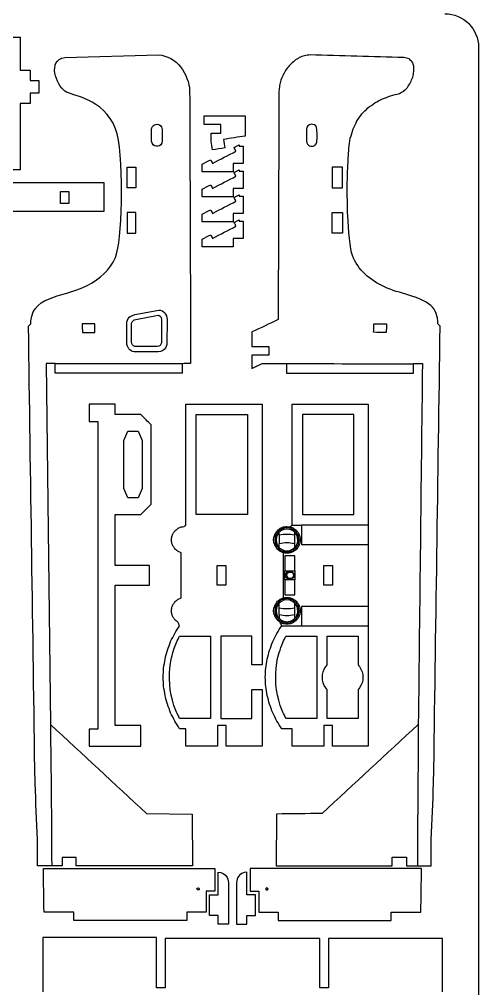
# Model space of a CAD drawing. Extents: x 280 to 860, y 22 to 902.
# Drawn here: x 723.9 to 860.3, y 172.9 to 460.6 of the extents above; entities that cross this region are included whole.
import ezdxf

# ---------------------------------------------------------------- set-up
doc = ezdxf.new("R2010")
doc.units = 0
doc.layers.get('0').update_dxf_attribs({"linetype": 'CONTINUOUS'})

msp = doc.modelspace()

# ---------------------------------------------------------------- linework, layer by layer
at = {"color": 175}
msp.add_line((860.305915, 452.300344), (860.305915, 32.300344), dxfattribs=at)
at = {"color": 3}
for p, q in [((737.386515, 449.296944), (765.229315, 450.062544)), ((731.869315, 358.426144), (733.087415, 251.283144)), ((734.527215, 355.624844), (734.527215, 358.426144)), ((840.942115, 355.633244), (840.942115, 358.434544)), ((827.533315, 346.359544), (827.533315, 244.841144)), ((803.363515, 310.074344), (804.392915, 309.938844)), ((761.665515, 224.873244), (775.255815, 224.694844)), ((775.255815, 224.694844), (775.281015, 209.296244)), ((800.214615, 224.702544), (800.186915, 209.303844)), ((736.603915, 209.296244), (729.280115, 209.296244)), ((779.374015, 201.795644), (779.382415, 195.621644)), ((795.005015, 201.795644), (794.996615, 195.621644))]:
    msp.add_line(p, q, dxfattribs=at)
at = {"color": 1}
for p, q in [((758.140815, 373.013144), (765.328115, 374.326944)), ((756.945815, 372.518244), (758.140815, 373.013144)), ((767.763815, 371.640344), (767.720715, 364.080944)), ((755.765615, 364.559544), (755.804215, 370.827644)), ((767.720715, 364.080944), (767.398815, 363.214844)), ((765.096415, 361.892144), (757.954515, 361.935244)), ((805.652215, 308.385644), (805.652215, 303.808344)), ((801.074815, 283.813344), (801.074815, 287.336544)), ((805.652215, 287.336544), (805.652215, 282.759244))]:
    msp.add_line(p, q, dxfattribs=at)
at = {"color": 250}
for p, q in [((758.432915, 371.519844), (765.078515, 372.800944)), ((757.169715, 364.799444), (757.190715, 370.477944)), ((764.856515, 363.536244), (758.206615, 363.556644))]:
    msp.add_line(p, q, dxfattribs=at)
at = {"color": 175}
msp.add_open_spline([(850.305915, 462.300344), (855.805915, 462.300344), (860.305915, 457.800344), (860.305915, 452.300344)], degree=3, dxfattribs=at)
at = {"color": 3}
for points in [[(693.326915, 455.390244), (703.574815, 455.390244), (713.822615, 455.390244), (724.070515, 455.390244)], [(724.070515, 455.390244), (724.070515, 452.101844), (724.070515, 448.813344), (724.070515, 445.524944)], [(737.422515, 439.287244), (734.976115, 441.102044), (731.955515, 448.555444), (737.386515, 449.296944)], [(765.229315, 450.062544), (770.516315, 449.788544), (774.226015, 444.430044), (774.467515, 439.289444)], [(807.027015, 449.260444), (806.547615, 448.956444), (806.068215, 448.652444), (805.588815, 448.348344)], [(808.585915, 449.853244), (808.066215, 449.655644), (807.546615, 449.458044), (807.027015, 449.260444)], [(810.238815, 450.071044), (809.687915, 449.998444), (809.136815, 449.925844), (808.585915, 449.853244)], [(838.081915, 449.305744), (828.800915, 449.560844), (819.519915, 449.815944), (810.238815, 450.071044)], [(839.625115, 448.921744), (839.110715, 449.049744), (838.596315, 449.177744), (838.081915, 449.305744)], [(840.599615, 448.004544), (840.274815, 448.310244), (839.950015, 448.616044), (839.625115, 448.921744)], [(804.298415, 447.172644), (803.926515, 446.711544), (803.554515, 446.250544), (803.182515, 445.789444)], [(805.588815, 448.348344), (805.158715, 447.956444), (804.728515, 447.564544), (804.298415, 447.172644)], [(841.068815, 446.696944), (840.912415, 447.132844), (840.756015, 447.568644), (840.599615, 448.004544)], [(841.095715, 445.141444), (841.086815, 445.659944), (841.077715, 446.178444), (841.068815, 446.696944)], [(724.070515, 445.524944), (725.090415, 445.524944), (726.110215, 445.524944), (727.130015, 445.524944)], [(727.130015, 445.524944), (727.130015, 444.505144), (727.130015, 443.485344), (727.130015, 442.465444)], [(802.268015, 444.254544), (802.039215, 443.710944), (801.810415, 443.167344), (801.581615, 442.623744)], [(803.182515, 445.789444), (802.877715, 445.277844), (802.572815, 444.766244), (802.268015, 444.254544)], [(840.075915, 441.858044), (840.298515, 442.399044), (840.521115, 442.939944), (840.743615, 443.480944)], [(840.743615, 443.480944), (840.861015, 444.034444), (840.978415, 444.587944), (841.095715, 445.141444)], [(727.130015, 442.465444), (727.979815, 442.465444), (728.829615, 442.465444), (729.679415, 442.465444)], [(729.679415, 442.465444), (729.679415, 441.216744), (729.679415, 439.967844), (729.679415, 438.719044)], [(801.150215, 440.952844), (801.100315, 440.401244), (801.050515, 439.849444), (801.000615, 439.297744)], [(801.581615, 442.623744), (801.437815, 442.066744), (801.294015, 441.509744), (801.150215, 440.952844)], [(838.046015, 439.295944), (838.415915, 439.669144), (838.785715, 440.042344), (839.155615, 440.415544)], [(839.155615, 440.415544), (839.462415, 440.896344), (839.769115, 441.377244), (840.075915, 441.858044)], [(729.679415, 438.719044), (728.829615, 438.719044), (727.979815, 438.719044), (727.130015, 438.719044)], [(727.130015, 438.719044), (727.130015, 437.699244), (727.130015, 436.679444), (727.130015, 435.659544)], [(752.457615, 428.120544), (748.803415, 437.517944), (739.404515, 437.816844), (737.422515, 439.287244)], [(774.467515, 439.289444), (774.566515, 412.336944), (774.665615, 385.384644), (774.764515, 358.432144)], [(801.000615, 439.297744), (800.916415, 416.695344), (800.832015, 394.092844), (800.747815, 371.490344)], [(831.714115, 437.010444), (832.534615, 437.321844), (833.355115, 437.633344), (834.175615, 437.944744)], [(834.175615, 437.944744), (835.053915, 438.177244), (835.932215, 438.409644), (836.810515, 438.642144)], [(836.810515, 438.642144), (837.222415, 438.860044), (837.634215, 439.078044), (838.046015, 439.295944)], [(727.130015, 435.659544), (726.110215, 435.659544), (725.090415, 435.659544), (724.070515, 435.659544)], [(724.070515, 435.659544), (724.070515, 429.082744), (724.070515, 422.505844), (724.070515, 415.928944)], [(827.426315, 434.355944), (828.102615, 434.844044), (828.778715, 435.332244), (829.454915, 435.820444)], [(829.454915, 435.820444), (830.208015, 436.217044), (830.961115, 436.613844), (831.714115, 437.010444)], [(778.737315, 429.444144), (778.737315, 430.294044), (778.737315, 431.143844), (778.737315, 431.993744)], [(778.737315, 431.993744), (782.822415, 431.993744), (786.907515, 431.993744), (790.992715, 431.993744)], [(790.992715, 431.993744), (790.992715, 429.991644), (790.992715, 427.989644), (790.992715, 425.987644)], [(824.175815, 430.529044), (824.669615, 431.218844), (825.163315, 431.908644), (825.657115, 432.598444)], [(825.657115, 432.598444), (826.246915, 433.184244), (826.836615, 433.770144), (827.426315, 434.355944)], [(783.683415, 429.444144), (782.034815, 429.444144), (780.386015, 429.444144), (778.737315, 429.444144)], [(783.683415, 426.894644), (783.683415, 427.744444), (783.683415, 428.594244), (783.683415, 429.444144)], [(823.010915, 428.129144), (823.399215, 428.929044), (823.787415, 429.729044), (824.175815, 430.529044)], [(752.879115, 391.398044), (754.389515, 397.034144), (755.132215, 421.242344), (752.457615, 428.120544)], [(780.836215, 424.417144), (780.833515, 425.242944), (780.830715, 426.068744), (780.828015, 426.894644)], [(780.828015, 426.894644), (781.779815, 426.894644), (782.731615, 426.894644), (783.683415, 426.894644)], [(790.992715, 425.987644), (788.829615, 425.653144), (786.666515, 425.318644), (784.503515, 424.984244)], [(822.191115, 425.379944), (822.464415, 426.296344), (822.737615, 427.212744), (823.010915, 428.129144)], [(781.226015, 421.896944), (781.096115, 422.736944), (780.966115, 423.577044), (780.836215, 424.417144)], [(784.503515, 424.984244), (784.633415, 424.144144), (784.763315, 423.304044), (784.893215, 422.463944)], [(787.662315, 422.585044), (788.150515, 422.839944), (788.638615, 423.094944), (789.126715, 423.349844)], [(789.126715, 423.349844), (789.126715, 423.233944), (789.126715, 423.118144), (789.126715, 423.002244)], [(789.126715, 423.002244), (789.554015, 423.002244), (789.981215, 423.002244), (790.408515, 423.002244)], [(790.408515, 423.002244), (790.408515, 421.293044), (790.408515, 419.583844), (790.408515, 417.874644)], [(821.745015, 422.262844), (821.893715, 423.301944), (822.042415, 424.340944), (822.191115, 425.379944)], [(784.893215, 422.463944), (783.670815, 422.274944), (782.448415, 422.085944), (781.226015, 421.896944)], [(781.286315, 417.874644), (783.600515, 419.083144), (785.914715, 420.291744), (788.228815, 421.500244)], [(788.228815, 421.500244), (788.040015, 421.861844), (787.851215, 422.223444), (787.662315, 422.585044)], [(821.435415, 416.788644), (821.538615, 418.613344), (821.641815, 420.438044), (821.745015, 422.262844)], [(778.170715, 417.628044), (779.020415, 418.071744), (779.870115, 418.515544), (780.719815, 418.959344)], [(778.170715, 415.325044), (778.170715, 416.092644), (778.170715, 416.860444), (778.170715, 417.628044)], [(780.719815, 418.959344), (780.908715, 418.597744), (781.097515, 418.236144), (781.286315, 417.874644)], [(790.408515, 417.874644), (789.388715, 417.874644), (788.368815, 417.874644), (787.349015, 417.874644)], [(787.349015, 417.874644), (787.349015, 417.024744), (787.349015, 416.174944), (787.349015, 415.325044)], [(724.070515, 415.928944), (712.893315, 415.928944), (701.716015, 415.928944), (690.538715, 415.928944)], [(787.349015, 415.325044), (784.289615, 415.325044), (781.230115, 415.325044), (778.170715, 415.325044)], [(787.662315, 415.164144), (788.150515, 415.419044), (788.638615, 415.674044), (789.126715, 415.928944)], [(788.228815, 414.079344), (788.040015, 414.440944), (787.851215, 414.802544), (787.662315, 415.164144)], [(789.126715, 415.928944), (789.126715, 415.813044), (789.126715, 415.697244), (789.126715, 415.581344)], [(789.126715, 415.581344), (789.554015, 415.581344), (789.981215, 415.581344), (790.408515, 415.581344)], [(790.408515, 415.581344), (790.408515, 413.872144), (790.408515, 412.162944), (790.408515, 410.453744)], [(821.398215, 403.429244), (821.242515, 407.527644), (821.255115, 412.685244), (821.435415, 416.788644)], [(682.735615, 412.244744), (704.811315, 412.244744), (726.886915, 412.244744), (748.962615, 412.244744)], [(748.962615, 412.244744), (748.962615, 409.351044), (748.962615, 406.457344), (748.962615, 403.563644)], [(778.170715, 410.207144), (779.020415, 410.650844), (779.870115, 411.094644), (780.719815, 411.538444)], [(780.719815, 411.538444), (780.908715, 411.176844), (781.097515, 410.815244), (781.286315, 410.453744)], [(781.286315, 410.453744), (783.600515, 411.662244), (785.914715, 412.870844), (788.228815, 414.079344)], [(778.170715, 407.904144), (778.170715, 408.671744), (778.170715, 409.439544), (778.170715, 410.207144)], [(790.408515, 410.453744), (789.388715, 410.453744), (788.368815, 410.453744), (787.349015, 410.453744)], [(787.349015, 410.453744), (787.349015, 409.603844), (787.349015, 408.754044), (787.349015, 407.904144)], [(787.349015, 407.904144), (784.289615, 407.904144), (781.230115, 407.904144), (778.170715, 407.904144)], [(781.286315, 403.032844), (783.600515, 404.241344), (785.914715, 405.449944), (788.228815, 406.658444)], [(787.662315, 407.743244), (788.150515, 407.998144), (788.638615, 408.253144), (789.126715, 408.508044)], [(788.228815, 406.658444), (788.040015, 407.020044), (787.851215, 407.381644), (787.662315, 407.743244)], [(789.126715, 408.508044), (789.126715, 408.392144), (789.126715, 408.276344), (789.126715, 408.160444)], [(789.126715, 408.160444), (789.554015, 408.160444), (789.981215, 408.160444), (790.408515, 408.160444)], [(790.408515, 408.160444), (790.408515, 406.451244), (790.408515, 404.742044), (790.408515, 403.032844)], [(748.962615, 403.563644), (726.886915, 403.563644), (704.811315, 403.563644), (682.735615, 403.563644)], [(778.170715, 402.786244), (779.020415, 403.229944), (779.870115, 403.673744), (780.719815, 404.117544)], [(780.719815, 404.117544), (780.908715, 403.755944), (781.097515, 403.394344), (781.286315, 403.032844)], [(790.408515, 403.032844), (789.388715, 403.032844), (788.368815, 403.032844), (787.349015, 403.032844)], [(787.349015, 403.032844), (787.349015, 402.182944), (787.349015, 401.333144), (787.349015, 400.483244)], [(822.589815, 391.406344), (821.923815, 393.891744), (821.502215, 400.689544), (821.398215, 403.429244)], [(778.170715, 400.483244), (778.170715, 401.250844), (778.170715, 402.018644), (778.170715, 402.786244)], [(787.349015, 400.483244), (784.289615, 400.483244), (781.230115, 400.483244), (778.170715, 400.483244)], [(787.662315, 400.322344), (788.150515, 400.577244), (788.638615, 400.832244), (789.126715, 401.087144)], [(788.228815, 399.237544), (788.040015, 399.599144), (787.851215, 399.960744), (787.662315, 400.322344)], [(789.126715, 401.087144), (789.126715, 400.971244), (789.126715, 400.855444), (789.126715, 400.739544)], [(789.126715, 400.739544), (789.554015, 400.739544), (789.981215, 400.739544), (790.408515, 400.739544)], [(790.408515, 400.739544), (790.408515, 399.030344), (790.408515, 397.321144), (790.408515, 395.611944)], [(781.286315, 395.611944), (783.600515, 396.820444), (785.914715, 398.029044), (788.228815, 399.237544)], [(778.170715, 395.365344), (779.020415, 395.809044), (779.870115, 396.252844), (780.719815, 396.696644)], [(778.170715, 393.062344), (778.170715, 393.829944), (778.170715, 394.597744), (778.170715, 395.365344)], [(780.719815, 396.696644), (780.908715, 396.335044), (781.097515, 395.973444), (781.286315, 395.611944)], [(790.408515, 395.611944), (789.388715, 395.611944), (788.368815, 395.611944), (787.349015, 395.611944)], [(787.349015, 395.611944), (787.349015, 394.762044), (787.349015, 393.912244), (787.349015, 393.062344)], [(745.505415, 382.458544), (749.031215, 384.617444), (751.786515, 387.320944), (752.879115, 391.398044)], [(787.349015, 393.062344), (784.289615, 393.062344), (781.230115, 393.062344), (778.170715, 393.062344)], [(831.508415, 381.581244), (827.365015, 383.747144), (823.832215, 386.770544), (822.589815, 391.406344)], [(727.301615, 371.106544), (728.200015, 379.365044), (737.658715, 377.654144), (745.505415, 382.458544)], [(845.455515, 376.185544), (841.718915, 378.825044), (835.723915, 379.377744), (831.508415, 381.581244)], [(848.167715, 371.115144), (848.017815, 373.236444), (847.220215, 374.938944), (845.455515, 376.185544)], [(800.747815, 371.490344), (798.147315, 370.268644), (795.546815, 369.046944), (792.946415, 367.825244)], [(726.583115, 369.565844), (727.436115, 370.406944), (727.266215, 370.027944), (727.301615, 371.106544)], [(728.543615, 233.777544), (727.890115, 279.040344), (727.236715, 324.303044), (726.583115, 369.565844)], [(846.927115, 233.785644), (847.580215, 279.048544), (848.233215, 324.311544), (848.886315, 369.574444)], [(848.886315, 369.574444), (847.955915, 370.491744), (848.247115, 369.991944), (848.167715, 371.115144)], [(792.946415, 367.825244), (792.946915, 366.377744), (792.947515, 364.930144), (792.948115, 363.482544)], [(792.948115, 363.482544), (794.630115, 363.482944), (796.312215, 363.483244), (797.994215, 363.483544)], [(797.994215, 363.483544), (797.994215, 362.633744), (797.994315, 361.784044), (797.994315, 360.934344)], [(792.948115, 360.933544), (792.947515, 359.626044), (792.947115, 358.318544), (792.946615, 357.010944)], [(797.994315, 360.934344), (796.312315, 360.934044), (794.630115, 360.933844), (792.948115, 360.933544)], [(734.527215, 358.426144), (733.641315, 358.426144), (732.755315, 358.426144), (731.869315, 358.426144)], [(772.233115, 358.413844), (772.233115, 357.487244), (772.233015, 356.560644), (772.233015, 355.634044)], [(774.764515, 358.432144), (773.920715, 358.426044), (773.076915, 358.419944), (772.233115, 358.413844)], [(792.946615, 357.010944), (793.961215, 357.487644), (794.976015, 357.964144), (795.990615, 358.440844)], [(795.990615, 358.440844), (798.405815, 358.434444), (800.820815, 358.428144), (803.236015, 358.421844)], [(803.236015, 358.421844), (803.236015, 357.495144), (803.236015, 356.568644), (803.236115, 355.642044)], [(840.942115, 358.434544), (841.828215, 358.434544), (842.714115, 358.434644), (843.600215, 358.434644)], [(843.600215, 358.434644), (843.194515, 322.720144), (842.788915, 287.005844), (842.383215, 251.291344)], [(772.233015, 355.634044), (759.664415, 355.630944), (747.095815, 355.627944), (734.527215, 355.624844)], [(803.236115, 355.642044), (815.804815, 355.639144), (828.373515, 355.636144), (840.942115, 355.633244)], [(752.324815, 346.360044), (749.765715, 346.360044), (747.206615, 346.360044), (744.647615, 346.360044)], [(744.647615, 346.360044), (744.647615, 344.660344), (744.647615, 342.960644), (744.647615, 341.260944)], [(752.324815, 343.300544), (752.324815, 344.320344), (752.324815, 345.340244), (752.324815, 346.360044)], [(773.326815, 310.475244), (773.326815, 322.436844), (773.326815, 334.398444), (773.326815, 346.360044)], [(773.326815, 346.360044), (780.873515, 346.360044), (788.420115, 346.360044), (795.966715, 346.360044)], [(795.966715, 346.360044), (795.966715, 320.569644), (795.966715, 294.779344), (795.966715, 268.989044)], [(804.893215, 310.474744), (804.893215, 322.436344), (804.893215, 334.397944), (804.893215, 346.359544)], [(804.893215, 346.359544), (812.439915, 346.359544), (819.986615, 346.359544), (827.533315, 346.359544)], [(759.973415, 343.300544), (757.423915, 343.300544), (754.874315, 343.300544), (752.324815, 343.300544)], [(763.032915, 340.241144), (762.013015, 341.260944), (760.993215, 342.280744), (759.973415, 343.300544)], [(776.386315, 343.300544), (781.485315, 343.300544), (786.584415, 343.300544), (791.683515, 343.300544)], [(776.386315, 313.644244), (776.386315, 323.529744), (776.386315, 333.415144), (776.386315, 343.300544)], [(791.683515, 343.300544), (791.683515, 333.415144), (791.683515, 323.529744), (791.683515, 313.644244)], [(823.250015, 343.300044), (818.150915, 343.300044), (813.051815, 343.300044), (807.952715, 343.300044)], [(807.952715, 343.300044), (807.952715, 333.414644), (807.952715, 323.529244), (807.952715, 313.643744)], [(823.250015, 313.643744), (823.250015, 323.529244), (823.250015, 333.414644), (823.250015, 343.300044)], [(744.647615, 341.260944), (745.497415, 341.260944), (746.347215, 341.260944), (747.197115, 341.260944)], [(747.197115, 341.260944), (747.197115, 310.820844), (747.197115, 280.380844), (747.197115, 249.940744)], [(763.032915, 316.703744), (763.032915, 324.549544), (763.032915, 332.395344), (763.032915, 340.241144)], [(759.973415, 313.644244), (760.993215, 314.664144), (762.013015, 315.683944), (763.032915, 316.703744)], [(752.324815, 298.482244), (752.324815, 303.536244), (752.324815, 308.590244), (752.324815, 313.644244)], [(752.324815, 313.644244), (754.874315, 313.644244), (757.423915, 313.644244), (759.973415, 313.644244)], [(791.683515, 313.644244), (786.584415, 313.644244), (781.485315, 313.644244), (776.386315, 313.644244)], [(807.952715, 313.643744), (813.051815, 313.643744), (818.150915, 313.643744), (823.250015, 313.643744)], [(769.179015, 307.126944), (769.311415, 307.446644), (769.443915, 307.766444), (769.576415, 308.086144)], [(769.576415, 308.086144), (769.787115, 308.360744), (769.997715, 308.635344), (770.208415, 308.909944)], [(770.208415, 308.909944), (770.483015, 309.120644), (770.757515, 309.331244), (771.032215, 309.541944)], [(771.032215, 309.541944), (771.351915, 309.674344), (771.671715, 309.806944), (771.991415, 309.939344)], [(771.991415, 309.939344), (772.269815, 309.975944), (772.548315, 310.012644), (772.826715, 310.049244)], [(772.826715, 310.049244), (772.993415, 310.191244), (773.160115, 310.333244), (773.326815, 310.475244)], [(799.521815, 307.126444), (799.654215, 307.446144), (799.786615, 307.765944), (799.919115, 308.085644)], [(799.919115, 308.085644), (800.129815, 308.360244), (800.340515, 308.634844), (800.551215, 308.909444)], [(800.551215, 308.909444), (800.825715, 309.120144), (801.100315, 309.330744), (801.374815, 309.541444)], [(801.374815, 309.541444), (801.694615, 309.673844), (802.014415, 309.806444), (802.334115, 309.938844)], [(802.334115, 309.938844), (802.677215, 309.984044), (803.020415, 310.029144), (803.363515, 310.074344)], [(804.281415, 309.953444), (804.485315, 310.127244), (804.689315, 310.301044), (804.893215, 310.474744)], [(804.392915, 309.938844), (804.712615, 309.806444), (805.032415, 309.673844), (805.352215, 309.541444)], [(805.352215, 309.541444), (805.626815, 309.330744), (805.901315, 309.120144), (806.175915, 308.909444)], [(806.175915, 308.909444), (806.386615, 308.634844), (806.597215, 308.360244), (806.807915, 308.085644)], [(806.807915, 308.085644), (806.940415, 307.765944), (807.072915, 307.446144), (807.205315, 307.126444)], [(769.043515, 306.097544), (769.088715, 306.440644), (769.133815, 306.783744), (769.179015, 307.126944)], [(769.179015, 305.068144), (769.133815, 305.411244), (769.088715, 305.754344), (769.043515, 306.097544)], [(769.576415, 304.108844), (769.443915, 304.428544), (769.311415, 304.748344), (769.179015, 305.068144)], [(799.386215, 306.097044), (799.431415, 306.440144), (799.476615, 306.783244), (799.521815, 307.126444)], [(799.521815, 305.067644), (799.476615, 305.410744), (799.431415, 305.753844), (799.386215, 306.097044)], [(799.919115, 304.108344), (799.786615, 304.428044), (799.654215, 304.747844), (799.521815, 305.067644)], [(807.205315, 305.067644), (807.072915, 304.747844), (806.940415, 304.428044), (806.807915, 304.108344)], [(807.205315, 307.126444), (807.250515, 306.783244), (807.295615, 306.440144), (807.340815, 306.097044)], [(807.340815, 306.097044), (807.295615, 305.753844), (807.250515, 305.410744), (807.205315, 305.067644)], [(770.208415, 303.285144), (769.997715, 303.559744), (769.787115, 303.834244), (769.576415, 304.108844)], [(771.032215, 302.653044), (770.757515, 302.863744), (770.483015, 303.074344), (770.208415, 303.285144)], [(771.991415, 302.255744), (771.671715, 302.388144), (771.351915, 302.520644), (771.032215, 302.653044)], [(771.991415, 288.890244), (771.991415, 293.345344), (771.991415, 297.800544), (771.991415, 302.255744)], [(800.551215, 303.284644), (800.340515, 303.559244), (800.129815, 303.833744), (799.919115, 304.108344)], [(801.374815, 302.652544), (801.100315, 302.863244), (800.825715, 303.073844), (800.551215, 303.284644)], [(802.334115, 302.255244), (802.014415, 302.387644), (801.694615, 302.520144), (801.374815, 302.652544)], [(802.334115, 288.889744), (802.334115, 293.344844), (802.334115, 297.800044), (802.334115, 302.255244)], [(803.363515, 302.119744), (803.020415, 302.164844), (802.677215, 302.210044), (802.334115, 302.255244)], [(804.392915, 302.255244), (804.049815, 302.210044), (803.706615, 302.164844), (803.363515, 302.119744)], [(805.352215, 302.652544), (805.032415, 302.520144), (804.712615, 302.387644), (804.392915, 302.255244)], [(806.175915, 303.284644), (805.901315, 303.073844), (805.626815, 302.863244), (805.352215, 302.652544)], [(806.807915, 304.108344), (806.597215, 303.833744), (806.386615, 303.559244), (806.175915, 303.284644)], [(762.523015, 298.482244), (759.123515, 298.482244), (755.724215, 298.482244), (752.324815, 298.482244)], [(762.523015, 292.608044), (762.523015, 294.566144), (762.523015, 296.524144), (762.523015, 298.482244)], [(752.324815, 250.960544), (752.324815, 264.843044), (752.324815, 278.725544), (752.324815, 292.608044)], [(752.324815, 292.608044), (755.724215, 292.608044), (759.123515, 292.608044), (762.523015, 292.608044)], [(769.576415, 287.037044), (769.787115, 287.311644), (769.997715, 287.586144), (770.208415, 287.860844)], [(770.208415, 287.860844), (770.483015, 288.071544), (770.757515, 288.282144), (771.032215, 288.492844)], [(771.032215, 288.492844), (771.351915, 288.625244), (771.671715, 288.757744), (771.991415, 288.890244)], [(799.919115, 287.036544), (800.129815, 287.311144), (800.340515, 287.585644), (800.551215, 287.860344)], [(800.551215, 287.860344), (800.825715, 288.071044), (801.100315, 288.281644), (801.374815, 288.492344)], [(801.374815, 288.492344), (801.694615, 288.624744), (802.014415, 288.757244), (802.334115, 288.889744)], [(769.043515, 285.048344), (769.088715, 285.391544), (769.133815, 285.734644), (769.179015, 286.077744)], [(769.179015, 284.018944), (769.133815, 284.362144), (769.088715, 284.705244), (769.043515, 285.048344)], [(769.179015, 286.077744), (769.311415, 286.397544), (769.443915, 286.717344), (769.576415, 287.037044)], [(799.386215, 285.047844), (799.431415, 285.391044), (799.476615, 285.734144), (799.521815, 286.077244)], [(799.521815, 284.018444), (799.476615, 284.361644), (799.431415, 284.704744), (799.386215, 285.047844)], [(799.521815, 286.077244), (799.654215, 286.397044), (799.786615, 286.716844), (799.919115, 287.036544)], [(769.576415, 283.059744), (769.443915, 283.379444), (769.311415, 283.699244), (769.179015, 284.018944)], [(770.208415, 282.236044), (769.997715, 282.510644), (769.787115, 282.785244), (769.576415, 283.059744)], [(771.032215, 281.603944), (770.757515, 281.814644), (770.483015, 282.025344), (770.208415, 282.236044)], [(799.919115, 283.059244), (799.786615, 283.378944), (799.654215, 283.698744), (799.521815, 284.018444)], [(800.551215, 282.235544), (800.340515, 282.510144), (800.129815, 282.784744), (799.919115, 283.059244)], [(801.374815, 281.603444), (801.100315, 281.814144), (800.825715, 282.024844), (800.551215, 282.235544)], [(770.028915, 278.322544), (770.516315, 279.086644), (771.003715, 279.850844), (771.491115, 280.614944)], [(771.491115, 280.614944), (771.338115, 280.944644), (771.185115, 281.274244), (771.032215, 281.603944)], [(800.371615, 278.322044), (800.859015, 279.086144), (801.346415, 279.850344), (801.833815, 280.614444)], [(801.833815, 280.614444), (801.680815, 280.944144), (801.527815, 281.273744), (801.374815, 281.603444)], [(768.810715, 275.891844), (769.216815, 276.702044), (769.622815, 277.512244), (770.028915, 278.322544)], [(770.569315, 275.643044), (770.876615, 276.280544), (771.183815, 276.918044), (771.491115, 277.555544)], [(771.491115, 277.555544), (774.550515, 277.555544), (777.610015, 277.555544), (780.669515, 277.555544)], [(780.669515, 277.555544), (780.669515, 269.396944), (780.669515, 261.238344), (780.669515, 253.079744)], [(792.907315, 277.555544), (789.847815, 277.555544), (786.788415, 277.555544), (783.728915, 277.555544)], [(783.728915, 277.555544), (783.728915, 269.396944), (783.728915, 261.238344), (783.728915, 253.079744)], [(792.907315, 268.989044), (792.907315, 271.844544), (792.907315, 274.699944), (792.907315, 277.555544)], [(799.153415, 275.891344), (799.559515, 276.701544), (799.965515, 277.511744), (800.371615, 278.322044)], [(802.135815, 275.642544), (802.443015, 276.280044), (802.750415, 276.917544), (803.057615, 277.555044)], [(803.057615, 277.555044), (806.117115, 277.555044), (809.176515, 277.555044), (812.236015, 277.555044)], [(812.236015, 277.555044), (812.236015, 269.396444), (812.236015, 261.237844), (812.236015, 253.079244)], [(815.295415, 268.988544), (815.295415, 271.844044), (815.295415, 274.699444), (815.295415, 277.555044)], [(815.295415, 277.555044), (818.354915, 277.555044), (821.414415, 277.555044), (824.473815, 277.555044)], [(824.473815, 277.555044), (824.473815, 274.699444), (824.473815, 271.844044), (824.473815, 268.988544)], [(767.849615, 273.348344), (768.169915, 274.196144), (768.490415, 275.044044), (768.810715, 275.891844)], [(768.777715, 269.545944), (769.022415, 271.031844), (769.389315, 272.241244), (769.806615, 273.661744)], [(769.806615, 273.661744), (770.060915, 274.322144), (770.315115, 274.982644), (770.569315, 275.643044)], [(798.192315, 273.347844), (798.512615, 274.195644), (798.833115, 275.043544), (799.153415, 275.891344)], [(800.344215, 269.545444), (800.754615, 272.035444), (801.288515, 273.441344), (802.135815, 275.642544)], [(766.736215, 268.033044), (766.876015, 268.928444), (767.015815, 269.823944), (767.155515, 270.719444)], [(767.155515, 270.719444), (767.386915, 271.595644), (767.618315, 272.472044), (767.849615, 273.348344)], [(797.078915, 268.032544), (797.218715, 268.927944), (797.358515, 269.823444), (797.498315, 270.718944)], [(797.498315, 270.718944), (797.729615, 271.595144), (797.960915, 272.471544), (798.192315, 273.347844)], [(766.595915, 265.317644), (766.642615, 266.222744), (766.689515, 267.127844), (766.736215, 268.033044)], [(769.806615, 256.973544), (768.469515, 260.920144), (768.100315, 265.434344), (768.777715, 269.545944)], [(795.966715, 268.989044), (794.946915, 268.989044), (793.927115, 268.989044), (792.907315, 268.989044)], [(796.938615, 265.317144), (796.985315, 266.222244), (797.032215, 267.127344), (797.078915, 268.032544)], [(801.373115, 256.973044), (800.036215, 260.919944), (799.666515, 265.433644), (800.344215, 269.545444)], [(814.875215, 262.168644), (813.553815, 264.037344), (813.553915, 266.596944), (814.875215, 268.465544)], [(814.875215, 268.465544), (815.015315, 268.639844), (815.155315, 268.814244), (815.295415, 268.988544)], [(824.473815, 268.988544), (824.618315, 268.816144), (824.762815, 268.643744), (824.907215, 268.471344)], [(824.907215, 268.471344), (826.274215, 266.612344), (826.274215, 264.021944), (824.907215, 262.162844)], [(766.736215, 262.602244), (766.689515, 263.507344), (766.642615, 264.412544), (766.595915, 265.317644)], [(797.078915, 262.601744), (797.032215, 263.506844), (796.985315, 264.412044), (796.938615, 265.317144)], [(767.155515, 259.915844), (767.015815, 260.811244), (766.876015, 261.706844), (766.736215, 262.602244)], [(797.498315, 259.915344), (797.358515, 260.810744), (797.218715, 261.706344), (797.078915, 262.601744)], [(815.295415, 261.645744), (815.155315, 261.820044), (815.015315, 261.994344), (814.875215, 262.168644)], [(824.907215, 262.162844), (824.762815, 261.990544), (824.618315, 261.818144), (824.473815, 261.645744)], [(767.849615, 257.286944), (767.618315, 258.163244), (767.386915, 259.039544), (767.155515, 259.915844)], [(792.907315, 253.079744), (792.907315, 255.935244), (792.907315, 258.790744), (792.907315, 261.646244)], [(792.907315, 261.646244), (793.927115, 261.646244), (794.946915, 261.646244), (795.966715, 261.646244)], [(795.966715, 261.646244), (795.966715, 256.044744), (795.966715, 250.443144), (795.966715, 244.841644)], [(798.192315, 257.286444), (797.960915, 258.162744), (797.729615, 259.039044), (797.498315, 259.915344)], [(815.295415, 253.079244), (815.295415, 255.934744), (815.295415, 258.790244), (815.295415, 261.645744)], [(824.473815, 261.645744), (824.473815, 258.790244), (824.473815, 255.934744), (824.473815, 253.079244)], [(768.810715, 254.743544), (768.490415, 255.591344), (768.169915, 256.439144), (767.849615, 257.286944)], [(771.491115, 253.079744), (770.847815, 254.414344), (770.290115, 255.546344), (769.806615, 256.973544)], [(799.153415, 254.743044), (798.833115, 255.590844), (798.512615, 256.438644), (798.192315, 257.286444)], [(803.057615, 253.079244), (802.414215, 254.414244), (801.856815, 255.545044), (801.373115, 256.973044)], [(770.028915, 252.312644), (769.622815, 253.122944), (769.216815, 253.933244), (768.810715, 254.743544)], [(800.371615, 252.312144), (799.965515, 253.122444), (799.559515, 253.932744), (799.153415, 254.743044)], [(733.087415, 251.283144), (742.613415, 242.479844), (752.139515, 233.676644), (761.665515, 224.873244)], [(759.973415, 250.960544), (757.423915, 250.960544), (754.874315, 250.960544), (752.324815, 250.960544)], [(759.973415, 244.841644), (759.973415, 246.881244), (759.973415, 248.920944), (759.973415, 250.960544)], [(771.491115, 250.020244), (771.003715, 250.784344), (770.516315, 251.548544), (770.028915, 252.312644)], [(780.669515, 253.079744), (777.610015, 253.079744), (774.550515, 253.079744), (771.491115, 253.079744)], [(785.309615, 250.960544), (784.459715, 250.960544), (783.610015, 250.960544), (782.760115, 250.960544)], [(782.760115, 250.960544), (782.760115, 248.920944), (782.760115, 246.881244), (782.760115, 244.841644)], [(783.728915, 253.079744), (786.788415, 253.079744), (789.847815, 253.079744), (792.907315, 253.079744)], [(785.309615, 244.841644), (785.309615, 246.881244), (785.309615, 248.920944), (785.309615, 250.960544)], [(801.833815, 250.019744), (801.346415, 250.783844), (800.859015, 251.548044), (800.371615, 252.312144)], [(812.236015, 253.079244), (809.176515, 253.079244), (806.117115, 253.079244), (803.057615, 253.079244)], [(842.383215, 251.291344), (832.857215, 242.487944), (823.331115, 233.684544), (813.805015, 224.881044)], [(816.876115, 250.960044), (816.026315, 250.960044), (815.176515, 250.960044), (814.326615, 250.960044)], [(814.326615, 250.960044), (814.326615, 248.920444), (814.326615, 246.880744), (814.326615, 244.841144)], [(824.473815, 253.079244), (821.414415, 253.079244), (818.354915, 253.079244), (815.295415, 253.079244)], [(816.876115, 244.841144), (816.876115, 246.880744), (816.876115, 248.920444), (816.876115, 250.960044)], [(747.197115, 249.940744), (746.347215, 249.940744), (745.497415, 249.940744), (744.647615, 249.940744)], [(744.647615, 249.940744), (744.647615, 248.241044), (744.647615, 246.541344), (744.647615, 244.841644)], [(773.326815, 250.020244), (772.714915, 250.020244), (772.103015, 250.020244), (771.491115, 250.020244)], [(773.326815, 244.841644), (773.326815, 246.567844), (773.326815, 248.294044), (773.326815, 250.020244)], [(804.893215, 250.019744), (803.873415, 250.019744), (802.853615, 250.019744), (801.833815, 250.019744)], [(804.893215, 244.841144), (804.893215, 246.567344), (804.893215, 248.293544), (804.893215, 250.019744)], [(744.647615, 244.841644), (749.756115, 244.841644), (754.864815, 244.841644), (759.973415, 244.841644)], [(782.760115, 244.841644), (779.615715, 244.841644), (776.471215, 244.841644), (773.326815, 244.841644)], [(795.966715, 244.841644), (792.414415, 244.841644), (788.862015, 244.841644), (785.309615, 244.841644)], [(814.326615, 244.841144), (811.182215, 244.841144), (808.037715, 244.841144), (804.893215, 244.841144)], [(827.533315, 244.841144), (823.980915, 244.841144), (820.428515, 244.841144), (816.876115, 244.841144)], [(729.280115, 217.136944), (729.034615, 222.683744), (728.789215, 228.230644), (728.543615, 233.777544)], [(846.230715, 217.145244), (846.462815, 222.692044), (846.695015, 228.238844), (846.927115, 233.785644)], [(813.805015, 224.881044), (809.274915, 224.821644), (804.744815, 224.762044), (800.214615, 224.702544)], [(729.280115, 209.296244), (729.280115, 211.909744), (729.280115, 214.523444), (729.280115, 217.136944)], [(846.188115, 209.304444), (846.188115, 211.918044), (846.188015, 214.531544), (846.188015, 217.145244)], [(846.188015, 217.145244), (846.202215, 217.145244), (846.216515, 217.145244), (846.230715, 217.145244)], [(740.795215, 211.845744), (739.398115, 211.845744), (738.001115, 211.845744), (736.603915, 211.845744)], [(736.603915, 211.845744), (736.603915, 210.995944), (736.603915, 210.146144), (736.603915, 209.296244)], [(740.795215, 209.296244), (740.795215, 210.146144), (740.795215, 210.995944), (740.795215, 211.845744)], [(834.669415, 211.867244), (836.067415, 211.867244), (837.465315, 211.867344), (838.863415, 211.867344)], [(834.669515, 209.317744), (834.669515, 210.167544), (834.669415, 211.017444), (834.669415, 211.867244)], [(838.863415, 211.867344), (838.863415, 211.017444), (838.863415, 210.167644), (838.863415, 209.317744)], [(731.026015, 208.503544), (747.983015, 208.508444), (764.940115, 208.513244), (781.897115, 208.518144)], [(731.216315, 195.610644), (731.152815, 199.908344), (731.089515, 204.205944), (731.026015, 208.503544)], [(775.281015, 209.296244), (763.785715, 209.296244), (752.290515, 209.296244), (740.795215, 209.296244)], [(781.897115, 208.518144), (781.905915, 206.280644), (781.914715, 204.043144), (781.923515, 201.805644)], [(782.923815, 200.739144), (782.923815, 202.972544), (782.923815, 205.205844), (782.923815, 207.439244)], [(782.923815, 207.439244), (784.053715, 207.365544), (784.987615, 206.923444), (785.573315, 205.909444)], [(791.455215, 207.439244), (790.325315, 207.365544), (789.391415, 206.923444), (788.805715, 205.909444)], [(791.455215, 200.739144), (791.455215, 202.972544), (791.455215, 205.205844), (791.455215, 207.439244)], [(792.481915, 208.518144), (792.473115, 206.280644), (792.464315, 204.043144), (792.455515, 201.805644)], [(843.353015, 208.503544), (826.396015, 208.508444), (809.438915, 208.513244), (792.481915, 208.518144)], [(800.186915, 209.303844), (811.681115, 209.308444), (823.175315, 209.313144), (834.669515, 209.317744)], [(838.863415, 209.317744), (839.953515, 209.313244), (841.043715, 209.308844), (842.133815, 209.304344)], [(842.133815, 209.304344), (843.485315, 209.304344), (844.836715, 209.304444), (846.188115, 209.304444)], [(843.162715, 195.610644), (843.226215, 199.908344), (843.289515, 204.205944), (843.353015, 208.503544)], [(785.573315, 205.909444), (786.021415, 205.133744), (785.955615, 204.579544), (785.983215, 203.735344)], [(788.805715, 205.909444), (788.357615, 205.133744), (788.423415, 204.579544), (788.395815, 203.735344)], [(781.923515, 201.805644), (781.073615, 201.802344), (780.223815, 201.798944), (779.374015, 201.795644)], [(785.983215, 203.735344), (785.983215, 199.825144), (785.983215, 195.915144), (785.983215, 192.004944)], [(788.395815, 203.735344), (788.395815, 199.825144), (788.395815, 195.915144), (788.395815, 192.004944)], [(792.455515, 201.805644), (793.305415, 201.802344), (794.155215, 201.798944), (795.005015, 201.795644)], [(780.374215, 194.555744), (780.374215, 196.616944), (780.374215, 198.677944), (780.374215, 200.739144)], [(780.374215, 200.739144), (781.224115, 200.739144), (782.073915, 200.739144), (782.923815, 200.739144)], [(794.004815, 200.739144), (793.154915, 200.739144), (792.305115, 200.739144), (791.455215, 200.739144)], [(794.004815, 194.555744), (794.004815, 196.616944), (794.004815, 198.677944), (794.004815, 200.739144)], [(740.099315, 195.610344), (737.138215, 195.610444), (734.177315, 195.610544), (731.216315, 195.610644)], [(740.099815, 193.060644), (740.099615, 193.910544), (740.099415, 194.760544), (740.099315, 195.610344)], [(773.630815, 193.070444), (762.453815, 193.067144), (751.276815, 193.063944), (740.099815, 193.060644)], [(779.382415, 195.621644), (777.465015, 195.621144), (775.547615, 195.620644), (773.630215, 195.620044)], [(773.630215, 195.620044), (773.630415, 194.770144), (773.630615, 193.920344), (773.630815, 193.070444)], [(782.923815, 194.555744), (782.073915, 194.555744), (781.224115, 194.555744), (780.374215, 194.555744)], [(782.923815, 192.004944), (782.923815, 192.855244), (782.923815, 193.705544), (782.923815, 194.555744)], [(791.455215, 192.004944), (791.455215, 192.855244), (791.455215, 193.705544), (791.455215, 194.555744)], [(791.455215, 194.555744), (792.305115, 194.555744), (793.154915, 194.555744), (794.004815, 194.555744)], [(794.996615, 195.621644), (796.914015, 195.621144), (798.831415, 195.620644), (800.748815, 195.620044)], [(800.748815, 195.620044), (800.748615, 194.770144), (800.748415, 193.920344), (800.748215, 193.070444)], [(800.748215, 193.070444), (811.925215, 193.067144), (823.102215, 193.063944), (834.279215, 193.060644)], [(834.279215, 193.060644), (834.279415, 193.910544), (834.279615, 194.760544), (834.279715, 195.610344)], [(834.279715, 195.610344), (837.240815, 195.610444), (840.201715, 195.610544), (843.162715, 195.610644)], [(785.983215, 192.004944), (784.963415, 192.004944), (783.943615, 192.004944), (782.923815, 192.004944)], [(788.395815, 192.004944), (789.415615, 192.004944), (790.435415, 192.004944), (791.455215, 192.004944)], [(764.626315, 188.004944), (753.358715, 188.004944), (742.090915, 188.004844), (730.823315, 188.004844)], [(730.823315, 188.004844), (730.823315, 182.642444), (730.823315, 177.279944), (730.823315, 171.917544)], [(764.626415, 173.076344), (764.626415, 178.052544), (764.626315, 183.028744), (764.626315, 188.004944)], [(813.176515, 187.801044), (797.843415, 187.801044), (782.510315, 187.800944), (767.177215, 187.800944)], [(767.177215, 187.800944), (767.177215, 182.892744), (767.177315, 177.984544), (767.177315, 173.076344)], [(813.176615, 173.076444), (813.176615, 177.984644), (813.176515, 182.892844), (813.176515, 187.801044)], [(849.530415, 187.801144), (838.262715, 187.801144), (826.995015, 187.801144), (815.727415, 187.801144)], [(815.727415, 187.801144), (815.727415, 182.892944), (815.727515, 177.984644), (815.727515, 173.076444)], [(849.530515, 171.917744), (849.530515, 177.212144), (849.530415, 182.506644), (849.530415, 187.801144)], [(767.177315, 173.076344), (766.327015, 173.076344), (765.476715, 173.076344), (764.626415, 173.076344)], [(815.727515, 173.076444), (814.877115, 173.076444), (814.026915, 173.076444), (813.176615, 173.076444)]]:
    msp.add_open_spline(points, degree=3, dxfattribs=at)
at = {"color": 1}
for points in [[(763.174915, 427.957044), (763.240415, 429.459644), (764.705515, 429.717844), (765.486415, 429.325244)], [(765.486415, 429.325244), (766.172015, 428.980444), (766.207715, 428.456044), (766.295315, 427.957044)], [(812.186415, 428.573544), (811.677315, 429.894244), (809.256615, 429.883844), (809.173015, 427.965444)], [(763.174915, 424.464944), (763.174915, 425.628944), (763.174915, 426.793044), (763.174915, 427.957044)], [(766.295315, 427.957044), (766.295315, 427.277344), (766.379615, 424.353444), (766.188415, 423.856844)], [(809.173015, 427.965444), (809.173015, 426.801444), (809.173115, 425.637344), (809.173115, 424.473344)], [(812.293515, 424.473444), (812.293515, 425.153044), (812.377815, 428.077144), (812.186415, 428.573544)], [(766.188415, 423.856844), (765.679815, 422.536444), (763.258515, 422.546044), (763.174915, 424.464944)], [(809.173115, 424.473344), (809.238315, 422.970844), (810.703215, 422.712144), (811.484415, 423.104944)], [(811.484415, 423.104944), (811.752615, 423.239744), (812.078415, 423.584744), (812.186415, 423.865144)], [(812.186415, 423.865144), (812.222115, 424.067944), (812.257815, 424.270644), (812.293515, 424.473444)], [(765.328115, 374.326944), (766.678015, 374.300544), (767.695115, 373.076744), (767.763815, 371.640344)], [(755.804215, 370.827644), (755.927115, 371.531044), (756.376215, 372.106044), (756.945815, 372.518244)], [(757.954515, 361.935244), (756.691915, 362.164244), (755.825615, 363.227844), (755.765615, 364.559544)], [(767.398815, 363.214844), (766.798815, 362.367144), (766.187115, 361.941144), (765.096415, 361.892144)], [(772.233115, 358.413844), (759.664515, 358.407244), (747.095815, 358.400544), (734.527215, 358.393944)], [(803.236015, 358.421844), (815.804715, 358.415344), (828.373415, 358.408844), (840.942115, 358.402344)], [(800.239815, 307.900544), (800.119615, 307.610544), (799.999615, 307.320544), (799.879515, 307.030544)], [(800.813015, 308.647544), (800.621915, 308.398544), (800.430915, 308.149544), (800.239815, 307.900544)], [(801.074815, 308.385644), (800.903315, 308.162244), (800.732015, 307.938744), (800.560515, 307.715344)], [(801.560115, 309.220744), (801.311015, 309.029644), (801.062015, 308.838644), (800.813015, 308.647544)], [(801.745215, 308.900144), (801.521715, 308.728644), (801.298315, 308.557144), (801.074815, 308.385644)], [(801.074815, 307.475544), (801.074815, 307.778844), (801.074815, 308.082344), (801.074815, 308.385644)], [(802.429915, 309.581144), (802.139915, 309.461044), (801.850015, 309.340844), (801.560115, 309.220744)], [(804.981915, 308.900144), (804.154115, 309.453344), (802.573015, 309.453244), (801.745215, 308.900144)], [(803.363515, 309.703944), (803.052315, 309.663044), (802.741115, 309.622044), (802.429915, 309.581144)], [(804.297115, 309.581144), (803.985915, 309.622044), (803.674715, 309.663044), (803.363515, 309.703944)], [(805.167015, 309.220744), (804.877015, 309.340844), (804.587115, 309.461044), (804.297115, 309.581144)], [(804.893215, 310.474744), (805.831515, 310.474744), (806.769715, 310.474744), (807.708015, 310.474744)], [(805.652215, 308.385644), (805.428715, 308.557144), (805.205415, 308.728644), (804.981915, 308.900144)], [(805.914015, 308.647544), (805.665015, 308.838644), (805.416115, 309.029644), (805.167015, 309.220744)], [(806.489915, 306.934644), (806.091915, 307.896044), (806.285415, 307.560444), (805.652215, 308.385644)], [(806.487215, 307.900544), (806.296115, 308.149544), (806.105115, 308.398544), (805.914015, 308.647544)], [(806.847615, 307.030544), (806.727515, 307.320544), (806.607415, 307.610544), (806.487215, 307.900544)], [(827.533315, 310.474744), (820.924915, 310.474744), (814.316415, 310.474744), (807.708015, 310.474744)], [(807.708015, 310.474744), (807.708015, 308.557544), (807.708015, 306.640244), (807.708015, 304.723044)], [(799.879515, 307.030544), (799.838515, 306.719344), (799.797515, 306.408244), (799.756515, 306.097044)], [(799.756515, 306.097044), (799.797515, 305.785744), (799.838515, 305.474644), (799.879515, 305.163444)], [(799.879515, 305.163444), (799.999615, 304.873444), (800.119615, 304.583444), (800.239815, 304.293444)], [(800.560515, 307.715344), (800.007315, 306.887444), (800.007315, 305.306644), (800.560515, 304.478644)], [(805.652215, 307.475544), (803.993615, 307.803644), (802.733415, 307.803644), (801.074815, 307.475544)], [(801.074815, 307.475544), (801.074815, 306.665344), (801.074815, 305.855244), (801.074815, 305.045044)], [(801.074815, 305.045044), (802.732915, 305.373044), (803.994115, 305.373044), (805.652215, 305.045044)], [(801.074815, 303.808344), (801.074815, 304.220544), (801.074815, 304.632844), (801.074815, 305.045044)], [(806.166615, 304.478644), (806.406015, 304.893444), (806.600215, 305.618144), (806.600215, 306.097044)], [(806.487215, 304.293444), (806.607415, 304.583444), (806.727515, 304.873444), (806.847615, 305.163444)], [(806.600215, 306.097044), (806.563415, 306.376244), (806.526715, 306.655444), (806.489915, 306.934644)], [(806.970515, 306.097044), (806.929515, 306.408244), (806.888615, 306.719344), (806.847615, 307.030544)], [(806.847615, 305.163444), (806.888615, 305.474644), (806.929515, 305.785744), (806.970515, 306.097044)], [(800.239815, 304.293444), (800.430915, 304.044444), (800.621915, 303.795544), (800.813015, 303.546444)], [(800.560515, 304.478644), (800.732015, 304.255244), (800.903315, 304.031744), (801.074815, 303.808344)], [(800.813015, 303.546444), (801.062015, 303.355344), (801.311015, 303.164344), (801.560115, 302.973244)], [(801.074815, 303.808344), (801.298315, 303.636844), (801.521715, 303.465344), (801.745215, 303.293944)], [(801.560115, 302.973244), (801.850015, 302.853144), (802.139915, 302.733044), (802.429915, 302.612844)], [(801.745215, 303.293944), (802.159915, 303.054444), (802.884615, 302.860244), (803.363515, 302.860244)], [(802.429915, 302.612844), (802.741115, 302.571944), (803.052315, 302.530944), (803.363515, 302.490044)], [(803.363515, 302.860244), (803.827215, 302.860244), (804.580815, 303.063544), (804.981915, 303.293944)], [(803.363515, 302.490044), (803.674715, 302.530944), (803.985915, 302.571944), (804.297115, 302.612844)], [(804.297115, 302.612844), (804.587115, 302.733044), (804.877015, 302.853144), (805.167015, 302.973244)], [(804.981915, 303.293944), (805.205415, 303.465344), (805.428715, 303.636844), (805.652215, 303.808344)], [(805.167015, 302.973244), (805.416115, 303.164344), (805.665015, 303.355344), (805.914015, 303.546444)], [(805.652215, 303.808344), (805.823615, 304.031744), (805.995115, 304.255244), (806.166615, 304.478644)], [(805.914015, 303.546444), (806.105115, 303.795544), (806.296115, 304.044444), (806.487215, 304.293444)], [(807.708015, 304.723044), (814.316415, 304.723044), (820.924915, 304.723044), (827.533315, 304.723044)], [(805.749915, 301.383844), (804.730115, 301.383844), (803.710215, 301.383844), (802.690415, 301.383844)], [(802.690415, 301.383844), (802.690415, 299.895444), (802.690415, 298.407044), (802.690415, 296.918644)], [(805.749915, 296.918644), (805.749915, 298.407044), (805.749915, 299.895444), (805.749915, 301.383844)], [(803.903415, 294.390344), (802.543615, 294.754944), (802.812515, 296.796244), (804.220215, 296.796244)], [(803.650215, 294.880144), (802.657615, 296.173744), (804.542915, 297.183244), (805.190415, 296.061944)], [(802.690415, 294.226244), (802.690415, 295.123644), (802.690415, 296.021244), (802.690415, 296.918644)], [(802.690415, 296.918644), (803.710215, 296.918644), (804.730115, 296.918644), (805.749915, 296.918644)], [(804.220215, 296.796244), (805.146415, 296.796244), (805.743015, 295.762744), (805.280015, 294.960544)], [(805.749915, 296.918644), (805.749915, 296.021244), (805.749915, 295.123644), (805.749915, 294.226244)], [(802.690415, 294.226244), (802.690415, 292.737844), (802.690415, 291.249444), (802.690415, 289.761044)], [(805.749915, 294.226244), (804.730115, 294.226244), (803.710215, 294.226244), (802.690415, 294.226244)], [(805.190415, 296.061944), (805.665715, 295.238944), (804.723615, 294.056444), (803.650215, 294.880144)], [(805.085515, 294.707044), (804.740215, 294.442344), (804.389115, 294.260044), (803.903415, 294.390344)], [(805.280015, 294.960544), (805.215215, 294.876044), (805.150315, 294.791544), (805.085515, 294.707044)], [(805.749915, 289.761044), (805.749915, 291.249444), (805.749915, 292.737844), (805.749915, 294.226244)], [(801.560115, 288.171644), (801.311015, 287.980544), (801.062015, 287.789544), (800.813015, 287.598444)], [(801.745215, 287.850944), (801.521715, 287.679544), (801.298315, 287.508044), (801.074815, 287.336544)], [(802.429915, 288.532044), (802.139915, 288.411844), (801.850015, 288.291744), (801.560115, 288.171644)], [(804.981915, 287.850944), (804.154115, 288.404244), (802.573015, 288.404144), (801.745215, 287.850944)], [(802.334115, 288.889744), (802.677215, 288.934944), (803.020415, 288.980044), (803.363515, 289.025244)], [(803.363515, 288.654844), (803.052315, 288.613944), (802.741115, 288.572944), (802.429915, 288.532044)], [(802.690415, 289.761044), (803.710215, 289.761044), (804.730115, 289.761044), (805.749915, 289.761044)], [(803.363515, 289.025244), (803.706615, 288.980044), (804.049815, 288.934944), (804.392915, 288.889744)], [(804.297115, 288.532044), (803.985915, 288.572944), (803.674715, 288.613944), (803.363515, 288.654844)], [(805.167015, 288.171644), (804.877015, 288.291744), (804.587115, 288.411844), (804.297115, 288.532044)], [(804.392915, 288.889744), (804.712615, 288.757244), (805.032415, 288.624744), (805.352215, 288.492344)], [(805.652215, 287.336544), (805.428715, 287.508044), (805.205415, 287.679544), (804.981915, 287.850944)], [(805.914015, 287.598444), (805.665015, 287.789544), (805.416115, 287.980544), (805.167015, 288.171644)], [(805.352215, 288.492344), (805.626815, 288.281644), (805.901315, 288.071044), (806.175915, 287.860344)], [(806.175915, 287.860344), (806.386615, 287.585644), (806.597215, 287.311144), (806.807915, 287.036544)], [(799.879515, 285.981444), (799.838515, 285.670244), (799.797515, 285.359144), (799.756515, 285.047844)], [(799.756515, 285.047844), (799.797515, 284.736644), (799.838515, 284.425544), (799.879515, 284.114344)], [(800.239815, 286.851444), (800.119615, 286.561444), (799.999615, 286.271444), (799.879515, 285.981444)], [(800.560515, 286.666344), (800.007315, 285.838344), (800.007215, 284.257444), (800.560515, 283.429544)], [(800.813015, 287.598444), (800.621915, 287.349444), (800.430915, 287.100444), (800.239815, 286.851444)], [(801.074815, 287.336544), (800.903315, 287.113144), (800.732015, 286.889744), (800.560515, 286.666344)], [(801.074815, 285.950044), (802.733215, 285.621844), (803.993815, 285.621844), (805.652215, 285.950044)], [(806.489915, 285.885644), (806.091815, 286.847444), (806.285615, 286.511144), (805.652215, 287.336544)], [(806.487215, 286.851444), (806.296115, 287.100444), (806.105115, 287.349444), (805.914015, 287.598444)], [(806.166615, 283.429544), (806.406015, 283.844344), (806.600215, 284.569044), (806.600215, 285.047844)], [(806.847615, 285.981444), (806.727515, 286.271444), (806.607415, 286.561444), (806.487215, 286.851444)], [(806.600215, 285.047844), (806.563415, 285.327144), (806.526715, 285.606444), (806.489915, 285.885644)], [(806.807915, 287.036544), (806.940415, 286.716844), (807.072915, 286.397044), (807.205315, 286.077244)], [(806.970515, 285.047844), (806.929515, 285.359144), (806.888615, 285.670244), (806.847615, 285.981444)], [(806.847615, 284.114344), (806.888615, 284.425544), (806.929515, 284.736644), (806.970515, 285.047844)], [(807.205315, 286.077244), (807.250515, 285.734144), (807.295615, 285.391044), (807.340815, 285.047844)], [(807.340815, 285.047844), (807.295615, 284.704744), (807.250515, 284.361644), (807.205315, 284.018444)], [(827.533315, 286.366144), (820.924915, 286.366144), (814.316415, 286.366144), (807.708015, 286.366144)], [(807.708015, 286.366144), (807.708015, 284.448944), (807.708015, 282.531744), (807.708015, 280.614444)], [(799.879515, 284.114344), (799.999615, 283.824344), (800.119615, 283.534444), (800.239815, 283.244444)], [(800.239815, 283.244444), (800.430915, 282.995444), (800.621915, 282.746344), (800.813015, 282.497344)], [(800.560515, 283.429544), (800.732015, 283.206144), (800.903315, 282.982644), (801.074815, 282.759244)], [(800.813015, 282.497344), (801.062015, 282.306244), (801.311015, 282.115244), (801.560115, 281.924144)], [(805.652215, 283.813344), (803.993615, 283.485244), (802.733415, 283.485244), (801.074815, 283.813344)], [(801.074815, 283.813344), (801.074815, 283.462044), (801.074815, 283.110544), (801.074815, 282.759244)], [(801.074815, 282.759244), (801.298315, 282.587744), (801.521715, 282.416344), (801.745215, 282.244844)], [(801.745215, 282.244844), (802.159815, 282.005544), (802.884815, 281.811144), (803.363515, 281.811144)], [(803.363515, 281.811144), (803.827015, 281.811144), (804.581015, 282.014644), (804.981915, 282.244844)], [(804.981915, 282.244844), (805.205415, 282.416344), (805.428715, 282.587744), (805.652215, 282.759244)], [(805.167015, 281.924144), (805.416115, 282.115244), (805.665015, 282.306244), (805.914015, 282.497344)], [(806.175915, 282.235544), (805.901315, 282.024844), (805.626815, 281.814144), (805.352215, 281.603444)], [(805.652215, 282.759244), (805.823615, 282.982644), (805.995115, 283.206144), (806.166615, 283.429544)], [(805.914015, 282.497344), (806.105115, 282.746344), (806.296115, 282.995444), (806.487215, 283.244444)], [(806.807915, 283.059244), (806.597215, 282.784744), (806.386615, 282.510144), (806.175915, 282.235544)], [(806.487215, 283.244444), (806.607415, 283.534444), (806.727515, 283.824344), (806.847615, 284.114344)], [(807.205315, 284.018444), (807.072915, 283.698744), (806.940415, 283.378944), (806.807915, 283.059244)], [(802.334115, 281.206144), (802.014415, 281.338644), (801.694615, 281.471044), (801.374815, 281.603444)], [(801.560115, 281.924144), (801.850015, 281.804044), (802.139915, 281.683944), (802.429915, 281.563844)], [(801.833815, 280.614444), (803.791915, 280.614444), (805.749915, 280.614444), (807.708015, 280.614444)], [(803.363515, 281.070544), (803.020415, 281.115744), (802.677215, 281.160944), (802.334115, 281.206144)], [(802.429915, 281.563844), (802.741115, 281.522944), (803.052315, 281.481844), (803.363515, 281.440944)], [(803.363515, 281.440944), (803.674715, 281.481844), (803.985915, 281.522944), (804.297115, 281.563844)], [(804.392915, 281.206144), (804.049815, 281.160944), (803.706615, 281.115744), (803.363515, 281.070544)], [(804.297115, 281.563844), (804.587115, 281.683944), (804.877015, 281.804044), (805.167015, 281.924144)], [(805.352215, 281.603444), (805.032415, 281.471044), (804.712615, 281.338644), (804.392915, 281.206144)], [(807.708015, 280.614444), (814.316415, 280.614444), (820.924915, 280.614444), (827.533315, 280.614444)], [(733.087415, 251.283144), (733.246415, 237.287944), (733.475515, 223.292544), (733.475515, 209.296244)], [(842.383215, 251.291344), (842.311215, 237.320044), (842.170915, 224.882044), (842.133815, 209.304344)], [(777.220815, 202.217544), (776.375815, 201.792344), (776.484115, 203.030344), (777.127115, 202.765344)], [(777.127115, 202.765344), (777.248215, 202.715444), (777.309315, 202.457244), (777.309315, 202.457144)], [(777.309315, 202.457144), (777.279815, 202.377244), (777.250215, 202.297444), (777.220815, 202.217544)], [(797.251915, 202.765344), (797.130815, 202.715444), (797.069715, 202.457244), (797.069715, 202.457144)], [(797.069715, 202.457144), (797.099215, 202.377244), (797.128815, 202.297444), (797.158215, 202.217544)], [(797.158215, 202.217544), (798.003215, 201.792344), (797.894915, 203.030344), (797.251915, 202.765344)]]:
    msp.add_open_spline(points, degree=3, dxfattribs=at)
at = {"color": 250}
for points in [[(755.898515, 416.737344), (756.748515, 416.737344), (757.598415, 416.737344), (758.448515, 416.737344)], [(755.898515, 410.618444), (755.898515, 412.658044), (755.898515, 414.697644), (755.898515, 416.737344)], [(758.448515, 416.737344), (758.448515, 414.697644), (758.448515, 412.658044), (758.448515, 410.618444)], [(819.824915, 416.745744), (818.805115, 416.745744), (817.785215, 416.745744), (816.765415, 416.745744)], [(816.765415, 416.745744), (816.765415, 414.706144), (816.765515, 412.666444), (816.765515, 410.626744)], [(819.825015, 410.626844), (819.825015, 412.666444), (819.824915, 414.706144), (819.824915, 416.745744)], [(736.062015, 405.945944), (736.062015, 407.148044), (736.062015, 408.350044), (736.062015, 409.552144)], [(736.062015, 409.552144), (736.911815, 409.552144), (737.761615, 409.552144), (738.611515, 409.552144)], [(738.611515, 409.552144), (738.611515, 408.350044), (738.611515, 407.148044), (738.611515, 405.945944)], [(758.448515, 410.618444), (757.598415, 410.618444), (756.748515, 410.618444), (755.898515, 410.618444)], [(816.765515, 410.626744), (817.785315, 410.626744), (818.805115, 410.626844), (819.825015, 410.626844)], [(738.611515, 405.945944), (737.761615, 405.945944), (736.911815, 405.945944), (736.062015, 405.945944)], [(758.448515, 403.275744), (757.598415, 403.275744), (756.748515, 403.275744), (755.898515, 403.275744)], [(755.898515, 403.275744), (755.898515, 401.236144), (755.898515, 399.196444), (755.898515, 397.156844)], [(758.448515, 397.156844), (758.448515, 399.196444), (758.448515, 401.236144), (758.448515, 403.275744)], [(816.765615, 397.165044), (816.765615, 399.204744), (816.765515, 401.244444), (816.765515, 403.284144)], [(816.765515, 403.284144), (817.785315, 403.284144), (818.805215, 403.284144), (819.825115, 403.284144)], [(819.825115, 403.284144), (819.825115, 401.244444), (819.825115, 399.204844), (819.825115, 397.165144)], [(755.898515, 397.156844), (756.748515, 397.156844), (757.598415, 397.156844), (758.448515, 397.156844)], [(819.825115, 397.165144), (818.805315, 397.165144), (817.785415, 397.165044), (816.765615, 397.165044)], [(757.190715, 370.477944), (757.306915, 371.074744), (757.887615, 371.394744), (758.432915, 371.519844)], [(765.078515, 372.800944), (765.565415, 372.775644), (765.858115, 372.377144), (766.038415, 371.976544)], [(766.038415, 371.976544), (766.169015, 371.243144), (766.172315, 365.372344), (766.099215, 364.573044)], [(746.305815, 370.262144), (745.057115, 370.244144), (743.808515, 370.226044), (742.559815, 370.208144)], [(742.559815, 370.208144), (742.572115, 369.358344), (742.584315, 368.508644), (742.596615, 367.658844)], [(746.342615, 367.712844), (746.330315, 368.562644), (746.318115, 369.412344), (746.305815, 370.262144)], [(829.126615, 367.721244), (829.138915, 368.571044), (829.151115, 369.420744), (829.163415, 370.270544)], [(829.163415, 370.270544), (830.412115, 370.252544), (831.660715, 370.234444), (832.909415, 370.216444)], [(832.909415, 370.216444), (832.897215, 369.366644), (832.884915, 368.516944), (832.872715, 367.667144)], [(742.596615, 367.658844), (743.845315, 367.676844), (745.093915, 367.694844), (746.342615, 367.712844)], [(832.872715, 367.667144), (831.624015, 367.685144), (830.375315, 367.703244), (829.126615, 367.721244)], [(758.206615, 363.556644), (757.610615, 363.665244), (757.198015, 364.169644), (757.169715, 364.799444)], [(766.099215, 364.573044), (765.990915, 363.976244), (765.486715, 363.564444), (764.856515, 363.536244)], [(754.874315, 335.567444), (755.282315, 336.513344), (755.690215, 337.459444), (756.098115, 338.405444)], [(756.098115, 338.405444), (757.118015, 338.405444), (758.137815, 338.405444), (759.157615, 338.405444)], [(759.157615, 338.405444), (759.565515, 337.459444), (759.973415, 336.513344), (760.381415, 335.567444)], [(754.874315, 321.377444), (754.874315, 326.107444), (754.874315, 330.837344), (754.874315, 335.567444)], [(760.381415, 335.567444), (760.381415, 330.837344), (760.381415, 326.107444), (760.381415, 321.377444)], [(756.098115, 318.539444), (755.690215, 319.485444), (755.282315, 320.431444), (754.874315, 321.377444)], [(760.381415, 321.377444), (759.973415, 320.431444), (759.565515, 319.485444), (759.157615, 318.539444)], [(759.157615, 318.539444), (758.137815, 318.539444), (757.118015, 318.539444), (756.098115, 318.539444)], [(782.633113, 292.663744), (782.633113, 294.621844), (782.633113, 296.579844), (782.633113, 298.537944)], [(782.633113, 298.537944), (783.483013, 298.537944), (784.332813, 298.537944), (785.182613, 298.537944)], [(785.182613, 298.537944), (785.182613, 296.579844), (785.182613, 294.621844), (785.182613, 292.663744)], [(814.326615, 292.607544), (814.326615, 294.565644), (814.326615, 296.523644), (814.326615, 298.481744)], [(814.326615, 298.481744), (815.176515, 298.481744), (816.026315, 298.481744), (816.876115, 298.481744)], [(816.876115, 298.481744), (816.876115, 296.523644), (816.876115, 294.565644), (816.876115, 292.607544)], [(785.182613, 292.663744), (784.332813, 292.663744), (783.483013, 292.663744), (782.633113, 292.663744)], [(816.876115, 292.607544), (816.026315, 292.607544), (815.176515, 292.607544), (814.326615, 292.607544)]]:
    msp.add_open_spline(points, degree=3, dxfattribs=at)

doc.saveas('drawing.dxf')
